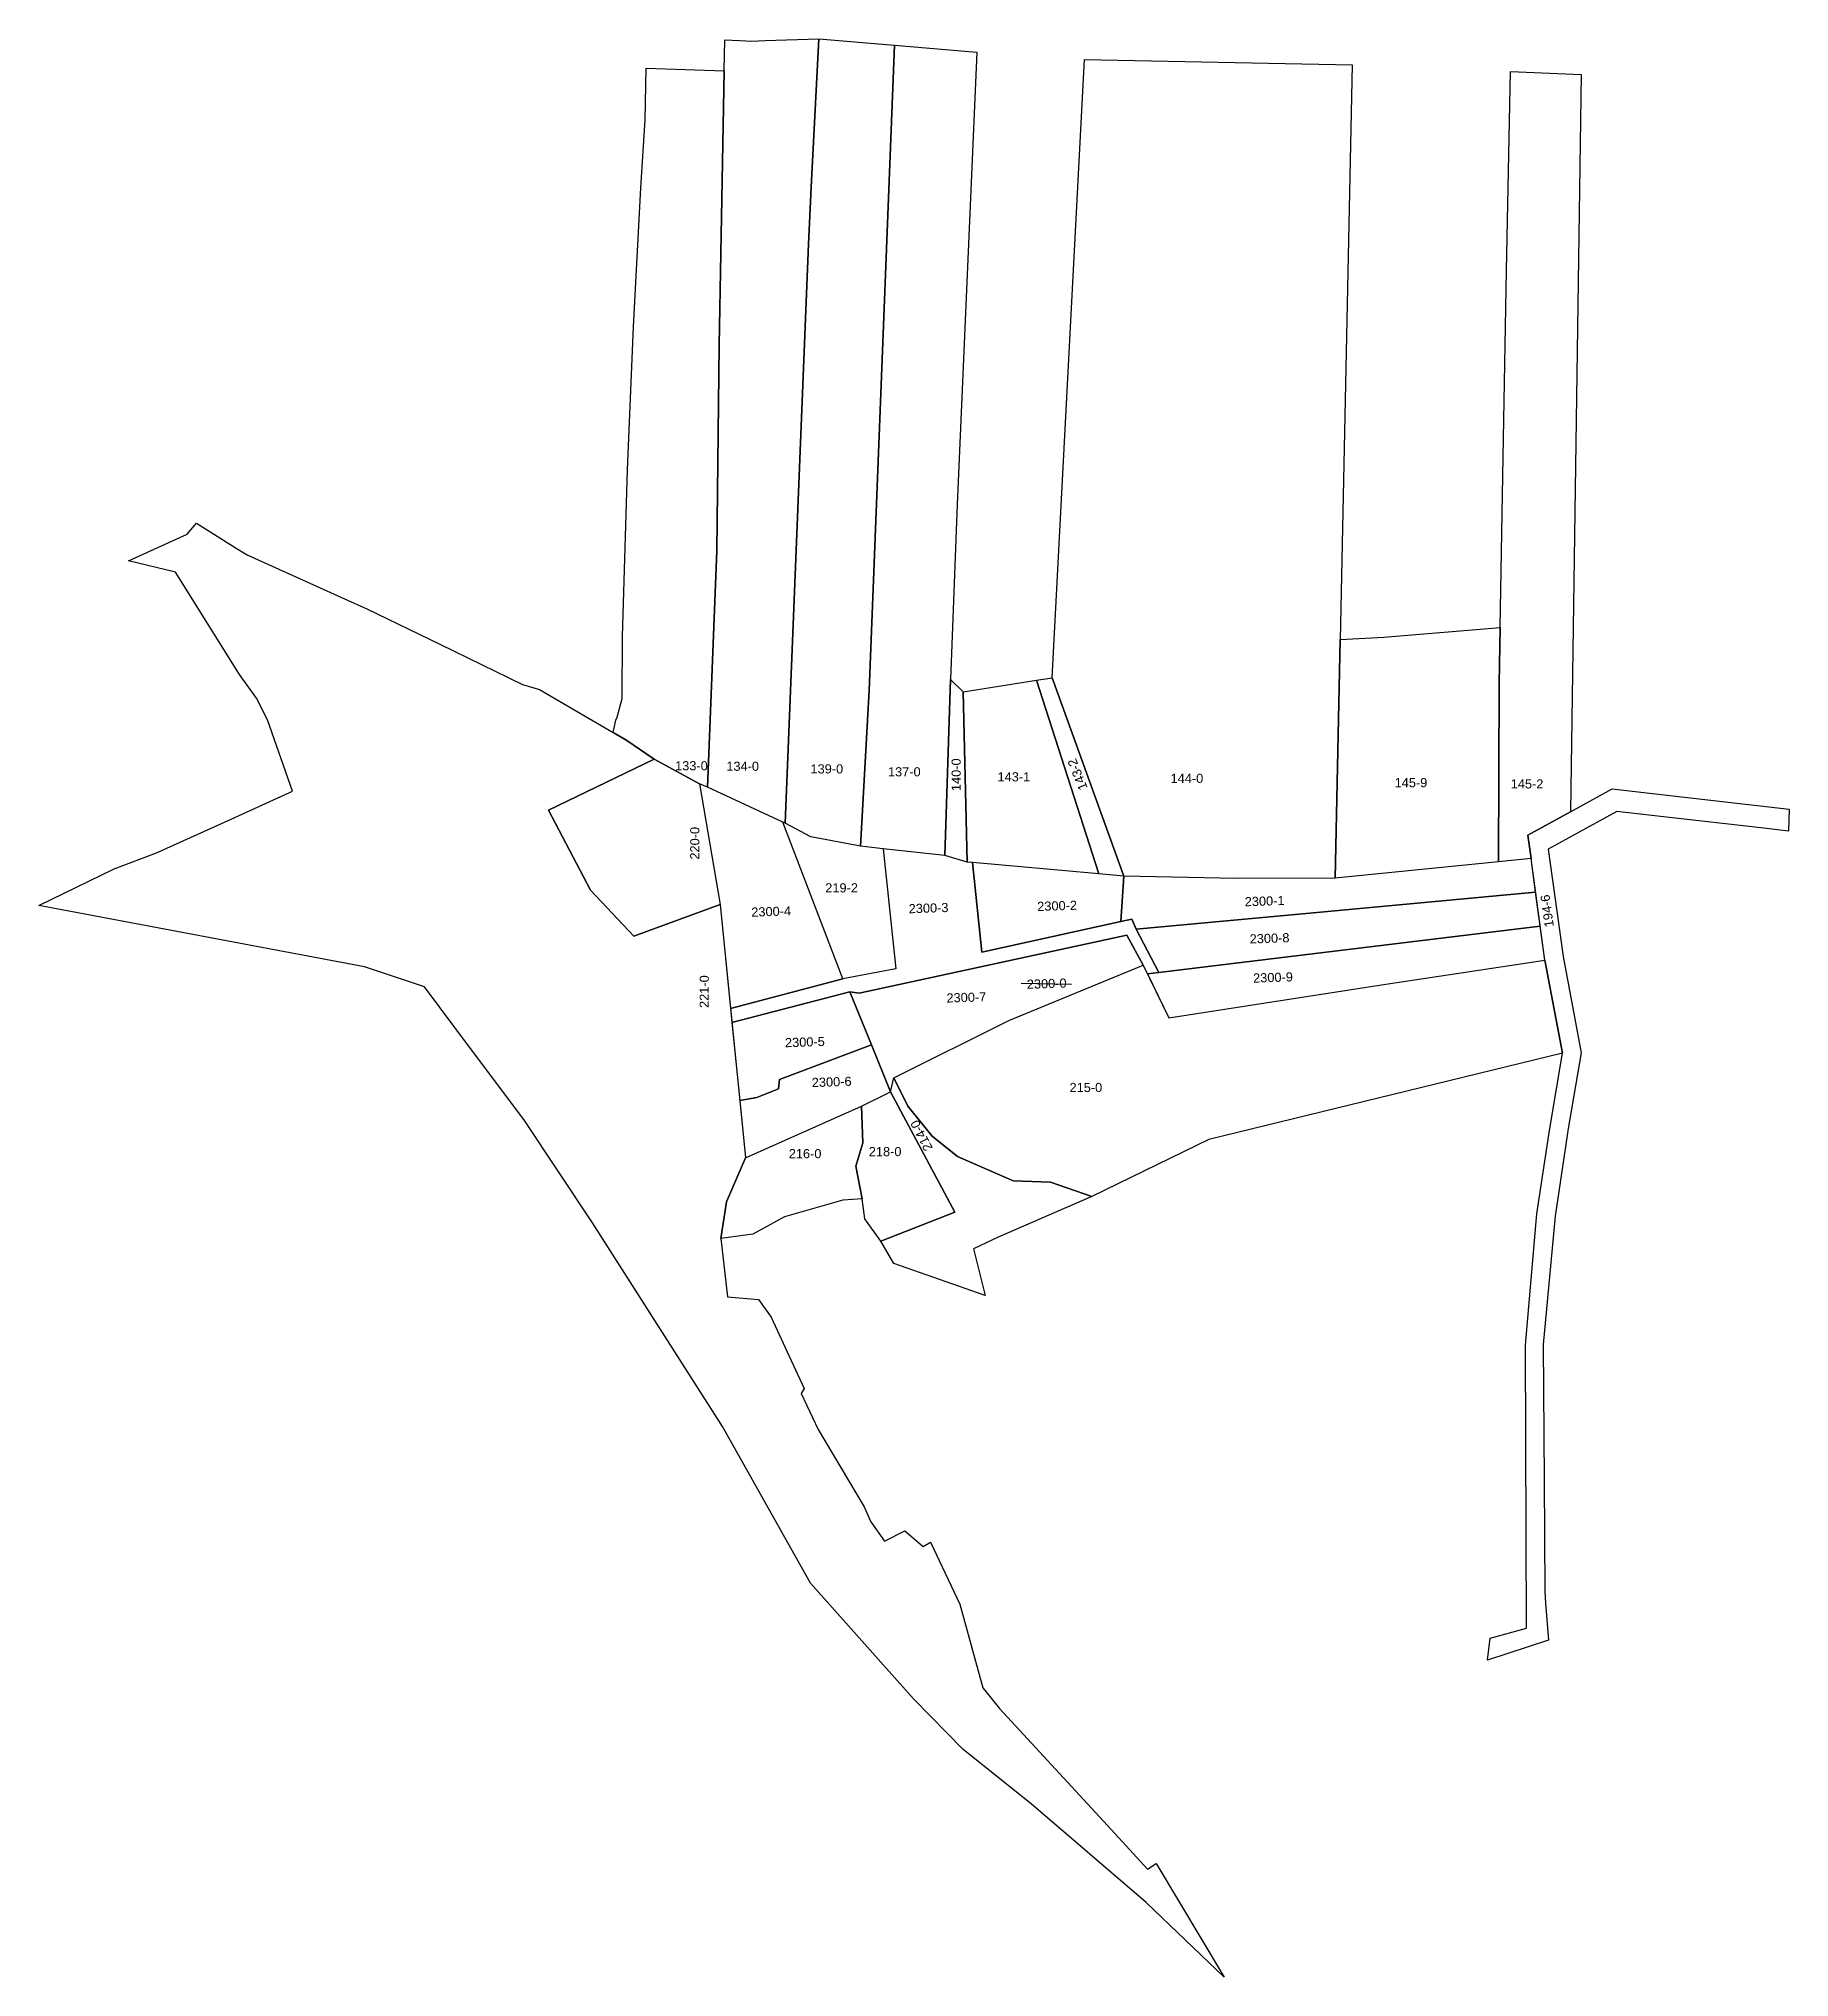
# Model space of a CAD drawing. Header units: metres. Extents: x 7524195 to 7524673, y 4691787 to 4692317.
import ezdxf
from ezdxf.enums import TextEntityAlignment as Align

# ---------------------------------------------------------------- set-up
doc = ezdxf.new("R2010")
doc.units = ezdxf.units.M
for name, color, linetype, lineweight in [('Ndarjet', 1, 'Continuous', 0), ('Nr-Ri', 1, 'Continuous', 0), ('Parcela Baze', 7, 'Continuous', 0)]:
    doc.layers.add(name, color=color, linetype=linetype, lineweight=lineweight)
for name, color, linetype in [('ParcelGeomView', 253, 'Continuous'), ('SLLATIN_A10_PAR_PARCEL_TXT', 252, 'Continuous'), ('V-NODE', 1, 'Continuous')]:
    doc.layers.add(name, color=color, linetype=linetype)
doc.styles.get("Standard").update_dxf_attribs({"font": 'arial.ttf'})

msp = doc.modelspace()

# ---------------------------------------------------------------- linework, layer by layer
at = {"layer": 'Ndarjet', "color": 1, "flags": 128}
for points in [[(7524452.24, 4692066.95), (7524449.65, 4692091.45)], [(7524491.02, 4692087.78), (7524490.24, 4692075.35)], [(7524494.42, 4692073.28), (7524539.86, 4692077.48), (7524603.55, 4692083.35)], [(7524493.2, 4692076), (7524490.24, 4692075.35), (7524452.24, 4692066.95)], [(7524493.2, 4692076), (7524494.42, 4692073.28), (7524500.62, 4692061.46)], [(7524497.47, 4692061.08), (7524500.62, 4692061.46), (7524604.8, 4692074.11)]]:
    msp.add_lwpolyline(points, dxfattribs=at)
for points, elevation in [([(7524383.94, 4692047.79), (7524416.18, 4692056.11), (7524418.75, 4692055.77), (7524491.88, 4692071.61), (7524496.31, 4692063.46)], 557.53), ([(7524383.57, 4692051.55), (7524414.2, 4692059.66)], 557.61), ([(7524416.18, 4692056.11), (7524422.08, 4692041.64), (7524427.31, 4692028.83)], 556.46), ([(7524422.08, 4692041.64), (7524396.92, 4692032.14), (7524396.69, 4692029.66), (7524390.78, 4692027.27), (7524386.09, 4692026.47)], 556.03)]:
    msp.add_lwpolyline(points, dxfattribs=dict(at, elevation=elevation))
at = {"layer": 'Parcela Baze', "flags": 128}
msp.add_lwpolyline([(7524375.05, 4692113.02), (7524377.27, 4692112.04), (7524397.85, 4692102.48), (7524414.2, 4692059.66), (7524428.71, 4692062.44), (7524425.27, 4692095.24), (7524442.08, 4692093.42), (7524448.26, 4692091.56), (7524449.65, 4692091.45), (7524484.16, 4692088.43), (7524491.02, 4692087.78), (7524521.73, 4692087.12), (7524548.8, 4692087.21), (7524593.45, 4692091.67), (7524602.31, 4692092.6), (7524606.06, 4692064.76), (7524562.63, 4692058.27), (7524503.32, 4692049.05), (7524496.31, 4692063.46), (7524459.65, 4692048.34), (7524428.22, 4692032.61), (7524427.31, 4692028.83), (7524419.32, 4692024.85), (7524387.68, 4692010.77), (7524380.69, 4692079.98), (7524375.05, 4692113.02)], dxfattribs=at)
at = {"layer": 'ParcelGeomView'}
for points in [[(7524377.27, 4692112.04), (7524379.8, 4692176.67), (7524380.48, 4692232.96), (7524381.85, 4692307.82), (7524382, 4692316.26), (7524386.11, 4692316.15), (7524389.34, 4692315.98), (7524393.02, 4692316.15), (7524407.65, 4692316.59), (7524405.6, 4692276.06), (7524404.82, 4692260.46), (7524398.47, 4692102.19), (7524397.85, 4692102.48), (7524377.27, 4692112.04)], [(7524407.65, 4692316.59), (7524428.32, 4692314.84), (7524421.41, 4692138.52), (7524419.11, 4692095.91), (7524405.5, 4692098.48), (7524398.47, 4692102.19), (7524404.82, 4692260.46), (7524405.6, 4692276.06), (7524407.65, 4692316.59)], [(7524450.87, 4692312.93), (7524445.51, 4692189.28), (7524443.69, 4692141.47), (7524442.08, 4692093.42), (7524425.27, 4692095.24), (7524419.11, 4692095.91), (7524421.41, 4692138.52), (7524428.32, 4692314.84), (7524450.87, 4692312.93)], [(7524351.52, 4692126.98), (7524352.2, 4692130.38), (7524352.58, 4692131.2), (7524353.91, 4692136.29), (7524354.05, 4692153.26), (7524355.4, 4692198.75), (7524357.08, 4692237.91), (7524359.03, 4692275.83), (7524360.27, 4692294.45), (7524360.47, 4692308.59), (7524381.85, 4692307.82), (7524380.48, 4692232.96), (7524379.8, 4692176.67), (7524377.27, 4692112.04), (7524375.05, 4692113.02), (7524362.71, 4692119.73), (7524354.92, 4692124.99), (7524351.52, 4692126.98)], [(7524471.47, 4692141.99), (7524480.31, 4692310.91), (7524553.46, 4692309.43), (7524550.16, 4692152.39), (7524548.8, 4692087.21), (7524521.73, 4692087.12), (7524491.02, 4692087.78), (7524471.47, 4692141.99)], [(7524596.68, 4692307.66), (7524615.99, 4692306.87), (7524613.13, 4692105.36), (7524601.41, 4692098.95), (7524602.31, 4692092.6), (7524593.45, 4692091.67), (7524593.62, 4692140.41), (7524593.87, 4692155.67), (7524594.68, 4692202.21), (7524595.57, 4692253.23), (7524596.68, 4692307.66)], [(7524331.37, 4692138.77), (7524351.52, 4692126.98), (7524354.92, 4692124.99), (7524362.71, 4692119.73), (7524333.83, 4692105.77), (7524345.31, 4692083.93), (7524357.13, 4692071.39), (7524380.69, 4692079.98), (7524387.68, 4692010.77), (7524382.41, 4691998.79), (7524380.92, 4691988.73), (7524382.77, 4691972.79), (7524391.24, 4691972.07), (7524394.69, 4691967.25), (7524400.13, 4691955.43), (7524403.68, 4691947.76), (7524402.83, 4691946.4), (7524407.51, 4691936.55), (7524420.07, 4691915.39), (7524421.92, 4691911.31), (7524425.62, 4691906), (7524431.17, 4691908.84), (7524436.23, 4691904.52), (7524438.21, 4691905.75), (7524446.22, 4691888.78), (7524452.52, 4691865.93), (7524457.06, 4691860.33), (7524485.48, 4691829.48), (7524489.65, 4691824.94), (7524497.49, 4691816.43), (7524499.83, 4691817.91), (7524518.45, 4691786.85), (7524497.1, 4691807.24), (7524465.72, 4691834.24), (7524447.14, 4691849.12), (7524433.58, 4691862.9), (7524405.41, 4691894.51), (7524381.38, 4691937.39), (7524345.8, 4691993.02), (7524327.22, 4692021.02), (7524308.24, 4692046.38), (7524299.92, 4692057.48), (7524283.53, 4692062.96), (7524194.51, 4692079.75), (7524215.13, 4692089.73), (7524226.65, 4692094.11), (7524247.11, 4692103.36), (7524263.88, 4692111.02), (7524257.01, 4692130.44), (7524253.98, 4692136.38), (7524249.33, 4692142.84), (7524231.91, 4692170.83), (7524219.02, 4692173.9), (7524235.05, 4692181.25), (7524237.58, 4692184.18), (7524249.22, 4692176.94), (7524251.48, 4692175.54), (7524254.5, 4692174.18), (7524278.86, 4692163.2), (7524283.38, 4692161.16), (7524284.2, 4692160.79), (7524304.09, 4692151.16), (7524308.06, 4692149.28), (7524326.69, 4692140.13), (7524331.37, 4692138.77)], [(7524550.16, 4692152.39), (7524562.13, 4692153.08), (7524593.87, 4692155.67), (7524593.62, 4692140.41), (7524593.45, 4692091.67), (7524548.8, 4692087.21), (7524550.16, 4692152.39)], [(7524467.19, 4692141.32), (7524471.47, 4692141.99), (7524491.02, 4692087.78), (7524484.16, 4692088.43), (7524467.19, 4692141.32)], [(7524447.11, 4692138.12), (7524448.26, 4692091.56), (7524442.08, 4692093.42), (7524443.69, 4692141.47), (7524447.11, 4692138.12)], [(7524467.19, 4692141.32), (7524484.16, 4692088.43), (7524449.65, 4692091.45), (7524448.26, 4692091.56), (7524447.11, 4692138.12), (7524467.19, 4692141.32)], [(7524362.71, 4692119.73), (7524375.05, 4692113.02), (7524380.69, 4692079.98), (7524357.13, 4692071.39), (7524345.31, 4692083.93), (7524333.83, 4692105.77), (7524362.71, 4692119.73)], [(7524672.87, 4692106.1), (7524672.67, 4692100.09), (7524665.92, 4692100.85), (7524638.51, 4692103.96), (7524625.73, 4692105.42), (7524607, 4692095.16), (7524611.13, 4692065.79), (7524616, 4692039.45), (7524612.38, 4692018.25), (7524612.28, 4692017.5), (7524608.88, 4691994.84), (7524605.67, 4691959.81), (7524605.87, 4691922.68), (7524606.04, 4691892.25), (7524606.28, 4691889.12), (7524607.06, 4691878.96), (7524590.4, 4691873.54), (7524591.11, 4691879.47), (7524601.09, 4691882.28), (7524600.8, 4691959.61), (7524603.91, 4691995.44), (7524607.34, 4692018.29), (7524610.92, 4692039.41), (7524606.06, 4692064.76), (7524602.31, 4692092.6), (7524601.41, 4692098.95), (7524613.13, 4692105.36), (7524624.52, 4692111.59), (7524633.15, 4692110.61), (7524653.01, 4692108.36), (7524672.87, 4692106.1)], [(7524610.92, 4692039.41), (7524514.26, 4692015.82), (7524482.25, 4692000.18), (7524470.96, 4692004.12), (7524460.75, 4692004.52), (7524445.59, 4692011.13), (7524438.62, 4692016.69), (7524432.01, 4692024.89), (7524428.22, 4692032.61), (7524459.65, 4692048.34), (7524496.31, 4692063.46), (7524503.32, 4692049.05), (7524562.63, 4692058.27), (7524606.06, 4692064.76), (7524610.92, 4692039.41)], [(7524428.22, 4692032.61), (7524432.01, 4692024.89), (7524438.62, 4692016.69), (7524445.59, 4692011.13), (7524460.75, 4692004.52), (7524470.96, 4692004.12), (7524482.25, 4692000.18), (7524456.69, 4691989.13), (7524449.93, 4691985.92), (7524453.17, 4691973.12), (7524428.19, 4691981.87), (7524424.64, 4691988.02), (7524444.83, 4691995.97), (7524427.31, 4692028.83), (7524428.22, 4692032.61)], [(7524427.31, 4692028.83), (7524444.83, 4691995.97), (7524424.64, 4691988.02), (7524420.28, 4691994.14), (7524419.52, 4691999.58), (7524417.82, 4692008.49), (7524419.74, 4692014.92), (7524419.32, 4692024.85), (7524427.31, 4692028.83)], [(7524419.52, 4691999.58), (7524414.22, 4691999.2), (7524398.32, 4691994.66), (7524389.61, 4691989.92), (7524380.92, 4691988.73), (7524382.41, 4691998.79), (7524387.68, 4692010.77), (7524419.32, 4692024.85), (7524419.74, 4692014.92), (7524417.82, 4692008.49), (7524419.52, 4691999.58)]]:
    msp.add_lwpolyline(points, close=True, dxfattribs=at)
at = {"layer": 'V-NODE'}
msp.add_line((7524463.01, 4692058.48), (7524476.74, 4692058.25), dxfattribs=at)
at = {"layer": 'V-NODE', "flags": 128}
for points in [[(7524397.85, 4692102.48), (7524377.27, 4692112.04), (7524375.05, 4692113.02), (7524380.69, 4692079.98), (7524383.56, 4692051.55), (7524414.2, 4692059.66)], [(7524449.65, 4692091.45), (7524448.26, 4692091.56), (7524442.08, 4692093.42), (7524425.27, 4692095.24), (7524428.71, 4692062.44), (7524414.2, 4692059.66), (7524383.56, 4692051.55), (7524383.94, 4692047.79), (7524416.18, 4692056.11), (7524418.75, 4692055.77), (7524491.88, 4692071.61), (7524496.31, 4692063.46), (7524497.47, 4692061.08), (7524500.62, 4692061.46), (7524494.42, 4692073.28), (7524493.2, 4692076), (7524490.24, 4692075.35), (7524452.24, 4692066.95)], [(7524491.02, 4692087.78), (7524484.16, 4692088.43), (7524449.65, 4692091.45), (7524452.24, 4692066.95), (7524490.24, 4692075.35)], [(7524603.55, 4692083.35), (7524602.31, 4692092.6), (7524593.45, 4692091.67), (7524548.8, 4692087.21), (7524521.73, 4692087.12), (7524491.02, 4692087.78), (7524490.24, 4692075.35), (7524493.2, 4692076), (7524494.42, 4692073.28), (7524539.86, 4692077.48)], [(7524604.8, 4692074.11), (7524603.55, 4692083.35), (7524539.86, 4692077.48), (7524494.42, 4692073.28), (7524500.62, 4692061.46)], [(7524562.63, 4692058.27), (7524606.06, 4692064.76), (7524604.8, 4692074.11), (7524500.62, 4692061.46), (7524497.47, 4692061.08), (7524503.32, 4692049.05)], [(7524459.65, 4692048.34), (7524496.31, 4692063.46), (7524491.88, 4692071.61), (7524418.75, 4692055.77), (7524416.18, 4692056.11), (7524422.08, 4692041.64), (7524427.31, 4692028.83), (7524428.22, 4692032.61)], [(7524416.18, 4692056.11), (7524383.94, 4692047.79), (7524386.09, 4692026.47), (7524390.78, 4692027.27), (7524396.69, 4692029.66), (7524396.92, 4692032.14), (7524422.08, 4692041.64)], [(7524422.08, 4692041.64), (7524396.92, 4692032.14), (7524396.69, 4692029.66), (7524390.78, 4692027.27), (7524386.09, 4692026.47), (7524387.68, 4692010.77), (7524419.32, 4692024.85), (7524427.31, 4692028.83)]]:
    msp.add_lwpolyline(points, close=True, dxfattribs=at)

# ---------------------------------------------------------------- texts
at = {"layer": 'Nr-Ri'}
for s, p in [('2300-4', (7524389.27, 4692076.66)), ('2300-3', (7524432.28, 4692077.6)), ('2300-2', (7524467.41, 4692078.22)), ('2300-1', (7524524.11, 4692079.51)), ('2300-8', (7524525.46, 4692069.34)), ('2300-9', (7524526.4, 4692058.64)), ('2300-7', (7524442.61, 4692053.19)), ('2300-5', (7524398.48, 4692040.99)), ('2300-6', (7524405.8, 4692030.1))]:
    msp.add_text(s, height=2.5, rotation=1.9083, dxfattribs=at).set_placement(p)
at = {"layer": 'Parcela Baze'}
msp.add_text('2300-0', height=2.5, rotation=1.9083, dxfattribs=at).set_placement((7524464.56, 4692056.95))
at = {"layer": 'SLLATIN_A10_PAR_PARCEL_TXT'}
for s, p in [('133-0', (7524372.87, 4692117.92)), ('134-0', (7524386.87, 4692117.79)), ('139-0', (7524409.87, 4692117.07)), ('137-0', (7524431.04, 4692116.27)), ('143-1', (7524460.98, 4692114.9)), ('144-0', (7524508.27, 4692114.49)), ('145-9', (7524569.5, 4692113.3)), ('145-2', (7524601.23, 4692112.97)), ('219-2', (7524413.91, 4692084.56)), ('215-0', (7524480.66, 4692030)), ('216-0', (7524403.93, 4692011.92)), ('218-0', (7524425.8, 4692012.48))]:
    msp.add_text(s, height=2.5, dxfattribs=at).set_placement(p, align=Align.MIDDLE_CENTER)
for s, rotation, p in [('140-0', 90, (7524445.21, 4692115.47)), ('143-2', 111.6425, (7524478.37, 4692115.53)), ('220-0', 90, (7524373.78, 4692096.74)), ('194-6', 97.9662, (7524606.7, 4692078.25)), ('221-0', 90, (7524376.36, 4692056.2)), ('214-0', 117.1344, (7524435.73, 4692016.86))]:
    msp.add_text(s, height=2.5, rotation=rotation, dxfattribs=at).set_placement(p, align=Align.MIDDLE_CENTER)

doc.saveas('drawing.dxf')
